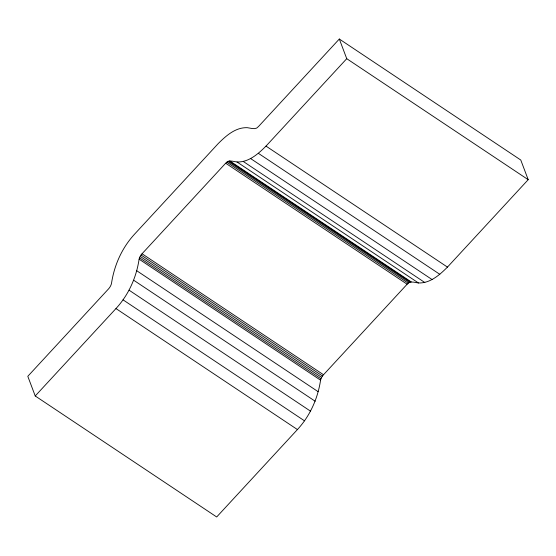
<?xml version="1.0" encoding="UTF-8"?>
<svg xmlns="http://www.w3.org/2000/svg" width="556" height="556" viewBox="0 0 556 556"><rect width="100%" height="100%" fill="white"/><g stroke="black" fill="none" stroke-linecap="round" stroke-linejoin="round"><path stroke-width="0.83" d="M35.23 395.976L115.968 308.566C128.568 294.916 136.38 277.486 139.104 259.172C139.598 257.15 140.682 255.315 142.058 253.758L225.673 163.221C228.405 159.398 233.27 161.587 237.009 161.984C248.761 162.387 258.206 153.887 266.004 146.103L346.742 58.686L339.313 39.024L258.575 126.441C255.85 130.264 250.985 128.082 247.246 127.678C235.494 127.275 226.049 135.782 218.244 143.559L134.628 234.097C122.028 247.747 114.216 265.177 111.492 283.484C110.998 285.513 109.914 287.348 108.538 288.898L27.8 376.315L35.23 395.976L216.687 516.976L297.425 429.559C310.019 415.909 317.837 398.478 320.562 380.172C321.055 378.143 322.139 376.308 323.516 374.751L407.131 284.213C409.862 280.391 414.72 282.58 418.466 282.976C430.212 283.379 439.664 274.879 447.462 267.102L528.2 179.685L520.77 160.024L339.313 39.024M346.742 58.686L528.2 179.685M266.004 146.103L447.462 267.102M258.366 153.331L439.817 274.323M250.652 158.585L432.109 279.578M243.375 161.539L424.833 282.531M237.009 161.984L418.466 282.976M229.816 160.955L411.273 281.948M228.912 161.018L410.363 282.01M227.87 161.442L409.327 282.434M226.772 162.192L408.222 283.185M225.673 163.221L407.131 284.213M142.058 253.758L323.516 374.751M141.043 255.009L322.501 376.002M140.181 256.385L321.639 377.378M139.521 257.803L320.979 378.796M139.104 259.172L320.562 380.172M136.637 270.661L318.095 391.653M133.732 280.252L315.189 401.251M129.096 290.197L310.554 411.19M123.043 299.844L304.5 420.836M115.968 308.566L297.425 429.559"/></g></svg>
